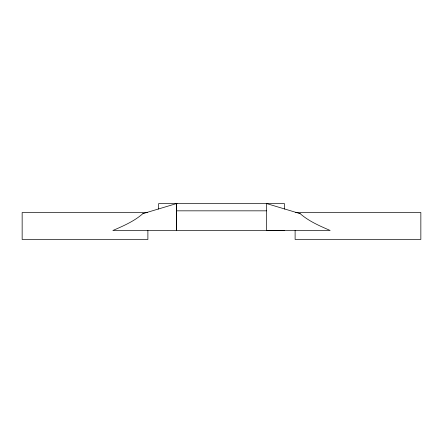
<?xml version="1.0" encoding="UTF-8"?>
<svg xmlns="http://www.w3.org/2000/svg" width="443" height="443" viewBox="0 0 443 443"><rect width="100%" height="100%" fill="white"/><g stroke="black" fill="none" stroke-linecap="round" stroke-linejoin="round"><path stroke-width="0.66" d="M176.547 230.504L176.547 203.559L142.845 213.67C134.196 221.301 123.331 225.947 112.854 230.504L284.417 230.504M142.845 213.67L144.003 213.548M266.453 203.525L266.453 230.504L330.146 230.465C319.669 225.908 308.804 221.262 300.155 213.637L266.453 203.525L176.635 203.525L176.635 230.504M177.089 203.559L158.672 203.559L158.672 209.09M266.237 203.559L284.417 203.559L284.417 209.09M176.635 210.835L266.453 210.835M147.358 212.535L22.15 212.535L22.15 239.475L147.89 239.475L147.89 230.504M295.642 212.496L420.85 212.496L420.85 239.441L295.11 239.441L295.11 230.465M298.997 213.509L300.155 213.637"/></g></svg>
